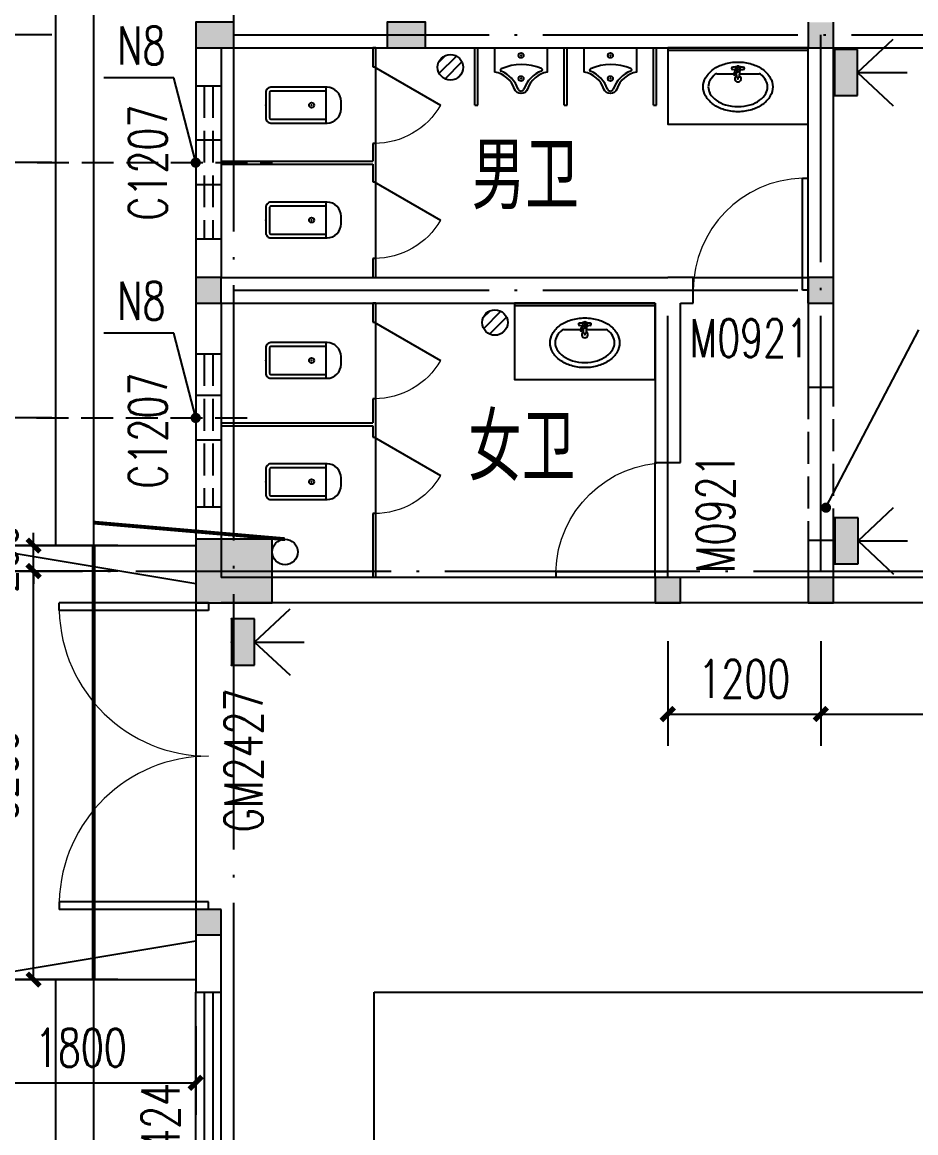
# Model space of a CAD drawing. Extents: x -93062 to 326984, y -142534 to 91021.
# Drawn here: x -35094 to -28090, y 69972 to 78672 of the extents above; entities that cross this region are included whole.
import ezdxf

# ---------------------------------------------------------------- set-up
doc = ezdxf.new("R2010")
doc.units = 0
doc.header["$LTSCALE"] = 1000
doc.header["$MEASUREMENT"] = 0
for name, pattern in [('DASH', [0.35, 0.25, -0.1]), ('DOTE', [2.42, 2, -0.2, 0.02, -0.2]), ('PHANTOM', [63.5, 31.75, -6.35, 6.35, -6.35, 6.35, -6.35])]:
    doc.linetypes.add(name, pattern=pattern)
doc.layers.get('0').update_dxf_attribs({"color": 8})
doc.layers.get('Defpoints').update_dxf_attribs({"color": 8})
for name, color, linetype in [('-人员定位', 6, 'Continuous'), ('CENTRE LINE', 8, 'DOTE'), ('COLUMN', 8, 'Continuous'), ('DIM_LEAD', 8, 'Continuous'), ('DOTE', 8, 'DOTE'), ('EQUIPMENT', 8, 'Continuous'), ('GROUND', 8, 'Continuous'), ('HOLE', 8, 'Continuous'), ('LATRINE', 8, 'Continuous'), ('LVTRY', 8, 'Continuous'), ('PUB_DIM', 8, 'Continuous'), ('PUB_HATCH', 8, 'Continuous'), ('PUB_TEXT', 8, 'Continuous'), ('STAIR', 8, 'Continuous'), ('TEXT', 8, 'Continuous'), ('WALL', 8, 'Continuous'), ('WINDOW', 8, 'Continuous'), ('WINDOW_TEXT', 8, 'Continuous')]:
    doc.layers.add(name, color=color, linetype=linetype)
doc.styles.add('_TCH_DIM', font='SIMPLEX', dxfattribs={"bigfont": 'GBCBIG'})
doc.styles.add('_TCH_DIM_T3', font='SIMPLEX', dxfattribs={"width": 0.705882, "bigfont": 'GBCBIG'})
doc.styles.add('_TCH_WINDOW', font='SIMPLEX', dxfattribs={"bigfont": 'GBCBIG'})
doc.styles.add('HZTXT', font='geditxt.shx', dxfattribs={"width": 0.8, "bigfont": 'hztxt1.shx'})
doc.dimstyles.new('_TCH_ARCH&&100', dxfattribs={"dimtxt": 297.5, "dimasz": 100, "dimexe": 250, "dimexo": 300, "dimgap": 126.25, "dimtad": 1, "dimdec": 0, "dimzin": 0, "dimdsep": 46, "dimtxsty": '_TCH_DIM_T3', "dimblk": 'ARCHTICK', "dimcen": 0.09, "dimazin": 2, "dimtfac": 1, "dimtdec": 0, "dimtix": 1, "dimtmove": 2, "dimatfit": 3, "dimfxl": 1, "dimtolj": 1, "dimtzin": 0, "dimarcsym": 0})

# ---------------------------------------------------------------- blocks, each defined once
blk = doc.blocks.new('_FZH')
blk.add_lwpolyline([(-0.5, -0.5), (0.5, -0.5), (0.5, 0.5), (-0.5, 0.5)], close=True)
at = {"layer": 'PUB_HATCH'}
blk.add_solid([(-0.5, -0.5), (0.5, -0.5), (-0.5, 0.5), (0.5, 0.5)], dxfattribs=at)
blk = doc.blocks.new('A$C78DD753C')
at = {"layer": 'COLUMN', "xscale": 600.0000000000146, "yscale": 500, "zscale": 500}
blk.add_blockref('_FZH', (0, -7000), dxfattribs=at)
blk = doc.blocks.new('A$C2CBA13EF')
at = {"layer": 'GROUND'}
blk.add_circle((400, 27650), 100, dxfattribs=at)
blk = doc.blocks.new('A$C67FE3C39')
at = {"layer": 'EQUIPMENT', "lineweight": -3}
for p, q in [((800, -5400), (800, -3000)), ((800, -3000), (6200, -3000))]:
    blk.add_line(p, q, dxfattribs=at)
blk = doc.blocks.new('_ArchTick')
at = {"color": 0, "linetype": 'ByBlock', "const_width": 0.4}
blk.add_lwpolyline([(-0.5, -0.5), (0.5, 0.5)], dxfattribs=at)
blk = doc.blocks.new('*D439')
at = {"layer": 'Defpoints', "color": 0, "transparency": 16777216}
for p in [(-35296.5, 78572.1), (-34563.3, 78572.1), (-34563.3, 77572.1)]:
    blk.add_point(p, dxfattribs=at)
at = {"layer": 'HOLE', "color": 0, "lineweight": -2, "transparency": 16777216}
for p, q in [((-34863.3, 78572.1), (-35546.5, 78572.1)), ((-35296.5, 77572.1), (-35296.5, 78572.1)), ((-34863.3, 77572.1), (-35546.5, 77572.1))]:
    blk.add_line(p, q, dxfattribs=at)
at = {"layer": 'HOLE', "color": 0, "lineweight": -2, "transparency": 16777216, "xscale": 100, "yscale": 100, "zscale": 100}
for p, rotation in [((-35296.5, 78572.1), 90), ((-35296.5, 77572.1), 270)]:
    blk.add_blockref('_ArchTick', p, dxfattribs=dict(at, rotation=rotation))
at = {"layer": 'HOLE', "color": 0, "transparency": 16777216, "insert": (-35571.5, 78072.1), "char_height": 297.5, "attachment_point": 5, "rotation": 90, "style": '_TCH_DIM_T3'}
blk.add_mtext('\\A1;1000', dxfattribs=at)
blk = doc.blocks.new('*D440')
at = {"layer": 'Defpoints', "color": 0, "transparency": 16777216}
for p in [(-35296.5, 77572.1), (-34563.3, 77572.1), (-34563.3, 75572.1)]:
    blk.add_point(p, dxfattribs=at)
at = {"layer": 'HOLE', "color": 0, "lineweight": -2, "transparency": 16777216}
for p, q in [((-34863.3, 77572.1), (-35546.5, 77572.1)), ((-35296.5, 75572.1), (-35296.5, 77572.1)), ((-34863.3, 75572.1), (-35546.5, 75572.1))]:
    blk.add_line(p, q, dxfattribs=at)
at = {"layer": 'HOLE', "color": 0, "lineweight": -2, "transparency": 16777216, "xscale": 100, "yscale": 100, "zscale": 100}
for p, rotation in [((-35296.5, 77572.1), 90), ((-35296.5, 75572.1), 270)]:
    blk.add_blockref('_ArchTick', p, dxfattribs=dict(at, rotation=rotation))
at = {"layer": 'HOLE', "color": 0, "transparency": 16777216, "insert": (-35571.5, 76572.1), "char_height": 297.5, "attachment_point": 5, "rotation": 90, "style": '_TCH_DIM_T3'}
blk.add_mtext('\\A1;2000', dxfattribs=at)
blk = doc.blocks.new('*D1351')
at = {"layer": 'Defpoints', "color": 0, "transparency": 16777216}
for p in [(-35534.3, 71106.5), (-33734.3, 71106.5), (-33734.3, 70363)]:
    blk.add_point(p, dxfattribs=at)
at = {"layer": 'PUB_DIM', "color": 0, "lineweight": -2, "transparency": 16777216}
for p, q in [((-35534.3, 70806.5), (-35534.3, 70113)), ((-33734.3, 70806.5), (-33734.3, 70113)), ((-35534.3, 70363), (-33734.3, 70363))]:
    blk.add_line(p, q, dxfattribs=at)
at = {"layer": 'PUB_DIM', "color": 0, "lineweight": -2, "transparency": 16777216, "xscale": 100, "yscale": 100, "zscale": 100, "rotation": 180}
blk.add_blockref('_ArchTick', (-35534.3, 70363), dxfattribs=at)
at = {"layer": 'PUB_DIM', "color": 0, "lineweight": -2, "transparency": 16777216, "xscale": 100, "yscale": 100, "zscale": 100}
blk.add_blockref('_ArchTick', (-33734.3, 70363), dxfattribs=at)
at = {"layer": 'PUB_DIM', "color": 0, "transparency": 16777216, "insert": (-34634.3, 70638), "char_height": 297.5, "attachment_point": 5, "style": '_TCH_DIM_T3'}
blk.add_mtext('\\A1;1800', dxfattribs=at)
blk = doc.blocks.new('*D1352')
at = {"layer": 'Defpoints', "color": 0, "transparency": 16777216}
for p in [(-35005, 74372.1), (-34044.5, 74372.1), (-34044.5, 71172.1)]:
    blk.add_point(p, dxfattribs=at)
at = {"layer": 'PUB_DIM', "color": 0, "lineweight": -2, "transparency": 16777216}
for p, q in [((-34344.5, 74372.1), (-35255, 74372.1)), ((-35005, 71172.1), (-35005, 74372.1)), ((-34344.5, 71172.1), (-35255, 71172.1))]:
    blk.add_line(p, q, dxfattribs=at)
at = {"layer": 'PUB_DIM', "color": 0, "lineweight": -2, "transparency": 16777216, "xscale": 100, "yscale": 100, "zscale": 100}
for p, rotation in [((-35005, 74372.1), 90), ((-35005, 71172.1), 270)]:
    blk.add_blockref('_ArchTick', p, dxfattribs=dict(at, rotation=rotation))
at = {"layer": 'PUB_DIM', "color": 0, "transparency": 16777216, "insert": (-35280, 72772.1), "char_height": 297.5, "attachment_point": 5, "rotation": 90, "style": '_TCH_DIM_T3'}
blk.add_mtext('\\A1;3200', dxfattribs=at)
blk = doc.blocks.new('*D1353')
at = {"layer": 'Defpoints', "color": 0, "transparency": 16777216}
for p in [(-35005, 74572.1), (-34044.5, 74572.1), (-34044.5, 74372.1)]:
    blk.add_point(p, dxfattribs=at)
at = {"layer": 'PUB_DIM', "color": 0, "lineweight": -2, "transparency": 16777216}
for p, q in [((-35005, 74572.1), (-35005, 74672.1)), ((-34344.5, 74572.1), (-35255, 74572.1)), ((-35005, 74372.1), (-35005, 74572.1)), ((-34344.5, 74372.1), (-35255, 74372.1)), ((-35005, 74372.1), (-35005, 74272.1))]:
    blk.add_line(p, q, dxfattribs=at)
at = {"layer": 'PUB_DIM', "color": 0, "lineweight": -2, "transparency": 16777216, "xscale": 100, "yscale": 100, "zscale": 100}
for p, rotation in [((-35005, 74572.1), 270), ((-35005, 74372.1), 90)]:
    blk.add_blockref('_ArchTick', p, dxfattribs=dict(at, rotation=rotation))
at = {"layer": 'PUB_DIM', "color": 0, "transparency": 16777216, "insert": (-35280, 74472.1), "char_height": 297.5, "attachment_point": 5, "rotation": 90, "style": '_TCH_DIM_T3'}
blk.add_mtext('\\A1;200', dxfattribs=at)
blk = doc.blocks.new('*D1532')
at = {"layer": 'Defpoints', "color": 0, "transparency": 16777216}
for p in [(-30034.3, 74122.1), (-28834.3, 74122.1), (-28834.3, 73252.3)]:
    blk.add_point(p, dxfattribs=at)
at = {"layer": 'PUB_DIM', "color": 0, "lineweight": -2, "transparency": 16777216}
for p, q in [((-30034.3, 73822.1), (-30034.3, 73002.3)), ((-28834.3, 73822.1), (-28834.3, 73002.3)), ((-30034.3, 73252.3), (-28834.3, 73252.3))]:
    blk.add_line(p, q, dxfattribs=at)
at = {"layer": 'PUB_DIM', "color": 0, "lineweight": -2, "transparency": 16777216, "xscale": 100, "yscale": 100, "zscale": 100, "rotation": 180}
blk.add_blockref('_ArchTick', (-30034.3, 73252.3), dxfattribs=at)
at = {"layer": 'PUB_DIM', "color": 0, "lineweight": -2, "transparency": 16777216, "xscale": 100, "yscale": 100, "zscale": 100}
blk.add_blockref('_ArchTick', (-28834.3, 73252.3), dxfattribs=at)
at = {"layer": 'PUB_DIM', "color": 0, "transparency": 16777216, "insert": (-29434.3, 73527.3), "char_height": 297.5, "attachment_point": 5, "style": '_TCH_DIM_T3'}
blk.add_mtext('\\A1;1200', dxfattribs=at)
blk = doc.blocks.new('*D1533')
at = {"layer": 'Defpoints', "color": 0, "transparency": 16777216}
for p in [(-28834.3, 74122.1), (-26334.3, 74122.1), (-26334.3, 73252.3)]:
    blk.add_point(p, dxfattribs=at)
at = {"layer": 'PUB_DIM', "color": 0, "lineweight": -2, "transparency": 16777216}
for p, q in [((-28834.3, 73822.1), (-28834.3, 73002.3)), ((-26334.3, 73822.1), (-26334.3, 73002.3)), ((-28834.3, 73252.3), (-26334.3, 73252.3))]:
    blk.add_line(p, q, dxfattribs=at)
at = {"layer": 'PUB_DIM', "color": 0, "lineweight": -2, "transparency": 16777216, "xscale": 100, "yscale": 100, "zscale": 100, "rotation": 180}
blk.add_blockref('_ArchTick', (-28834.3, 73252.3), dxfattribs=at)
at = {"layer": 'PUB_DIM', "color": 0, "lineweight": -2, "transparency": 16777216, "xscale": 100, "yscale": 100, "zscale": 100}
blk.add_blockref('_ArchTick', (-26334.3, 73252.3), dxfattribs=at)
at = {"layer": 'PUB_DIM', "color": 0, "transparency": 16777216, "insert": (-27584.3, 73527.3), "char_height": 297.5, "attachment_point": 5, "style": '_TCH_DIM_T3'}
blk.add_mtext('\\A1;2500', dxfattribs=at)
blk = doc.blocks.new('$DorLib2D$00000001')
for p, q in [((0.45, 0.975), (0.5, 0.975)), ((0.45, 0), (0.45, 0.975)), ((0.5, 0), (0.5, 0.975)), ((0.5, 0), (0.45, 0))]:
    blk.add_line(p, q)
at = {"lineweight": 13}
blk.add_arc((0.475, 0), 0.975, 91.46928, 180, dxfattribs=at)
blk = doc.blocks.new('$lvtry$00000222')
at = {"color": 0, "elevation": 0}
blk.add_lwpolyline([(-205, -190.7), (-205, 0), (205, 0), (205, -190.7, 0.268068), (50.8, -323.5, -0.317765), (0, -359.6, -0.317765), (-50.8, -323.5, 0.268068)], format="xyb", close=True, dxfattribs=at)
at = {"color": 0}
for centre in [(0, -60.4, 0), (0, -241.6, 0)]:
    blk.add_circle(centre, 20, dxfattribs=at)
for centre, radius, start, end in [((-152.2, -175, 0), 10, 114.10839, 248.1394), ((5.1, -526.4, 0), 395, 66.66751, 114.10839), ((157.6, -172.9, 0), 10, 290.49411, 66.66751), ((-242.8, -400.9, 0), 233.4, 19.26394, 68.1394), ((242.8, -400.9, 0), 233.4, 110.49411, 160.73606), ((0.2, -316, 0), 24, 199.26394, 269.49984), ((-0.2, -316, 0), 24, 270.50016, 340.73606)]:
    blk.add_arc(centre, radius, start, end, dxfattribs=at)
for p in [(0, -60.4, 0), (0, -241.6, 0)]:
    blk.add_point(p, dxfattribs=at)
blk = doc.blocks.new('$lvtry$00000195')
at = {"color": 0}
for p, q in [((-16.7, -58.3), (-16.7, -48.5)), ((16.7, -58.3), (16.7, -48.5)), ((-165.2, -91.4), (-34.4, -91.4)), ((-16.2, -91.4), (-11, -91.4)), ((11, -91.4), (165.2, -91.4))]:
    blk.add_line(p, q, dxfattribs=at)
blk.add_lwpolyline([(272.6, -194.7, -0.132138), (253.6, -265.6, -0.106661), (192.8, -332.4, -0.083339), (107.9, -373.9, -0.072039), (0, -389.5, -0.072039), (-107.9, -373.9, -0.083339), (-192.8, -332.4, -0.106661), (-253.6, -265.6, -0.132138), (-272.6, -194.7, -0.132138), (-253.6, -123.9, -0.106661), (-192.8, -57, -0.083339), (-107.9, -15.6, -0.072039), (0, 0, -0.072039), (107.9, -15.6, -0.083339), (192.8, -57, -0.106661), (253.6, -123.9, -0.132138)], format="xyb", close=True, dxfattribs=at)
blk.add_circle((0, -58.3), 16.7, dxfattribs=at)
for centre, radius, start, end in [((-40.2, -49.1), 10.1, 106.60956, 258.16482), ((-64.3, 218.4), 258.7, 274.70692, 282.37316), ((-74.6, -228.5), 172.6, 71.36005, 79.18732), ((-171, 3.5), 166.2, 324.84107, 338.13372), ((-171, 3.5), 169.7, 324.84107, 331.35233), ((100.4, -209.9), 169.7, 132.31406, 138.82532), ((100.4, -209.9), 166.2, 125.53268, 138.82532), ((-12.3, -73.9), 10.6, 201.89238, 261.77402), ((0, -48.5), 16.7, 0, 180), ((-381.1, -130.7), 372.2, 2.39824, 6.76269), ((64.3, 218.4), 258.7, 257.62684, 265.29308), ((381.1, -130.7), 372.2, 170.10083, 177.60176), ((74.6, -228.5), 172.6, 100.81268, 110.41907), ((40.2, -49.1), 10.1, 281.83518, 73.39044), ((-131.4, -194.7), 101.2, 149.8906, 180), ((-68.3, -231.3), 174.2, 128.92569, 149.8906), ((-165.2, -111.4), 20, 90, 128.92569), ((-28.9, -95.1), 6.77, 155.34398, 308.32242), ((-28.9, -95.1), 3.37, 155.34398, 308.32242), ((0, -130.7), 25, 112.516, 67.484), ((0, -111.5), 9.9, 201.78369, 338.21631), ((165.2, -111.4), 20, 51.07431, 90), ((165.2, -111.4), 20, 51.07431, 90), ((68.3, -231.3), 174.2, 30.1094, 51.07431), ((131.4, -194.7), 101.2, 0, 30.1094), ((-131.4, -194.7), 101.2, 180, 210.1094), ((-68.3, -158.1), 174.2, 210.1094, 234.46232), ((68.3, -158.1), 174.2, 305.53768, 329.8906), ((131.4, -194.7), 101.2, 329.8906, 0), ((-27, -100.3), 245.2, 234.46232, 253.51826), ((0, -9.1), 340.4, 253.51826, 270), ((0, -9.1), 340.4, 270, 286.48174), ((27, -100.3), 245.2, 286.48174, 305.53768)]:
    blk.add_arc(centre, radius, start, end, dxfattribs=at)
for p in [(0, -58.3), (0, -130.7)]:
    blk.add_point(p, dxfattribs=at)
blk = doc.blocks.new('$DorLib2D$00000002')
for p, q in [((-0.5, 0), (-0.5, 0.4875)), ((-0.475, 0.4875), (-0.5, 0.4875)), ((-0.475, 0), (-0.475, 0.4875)), ((0.475, 0), (0.475, 0.4875)), ((0.475, 0.4875), (0.5, 0.4875)), ((0.5, 0), (0.5, 0.4875)), ((-0.5, 0), (-0.475, 0)), ((0.5, 0), (0.475, 0))]:
    blk.add_line(p, q)
at = {"lineweight": 13}
for centre, start, end in [((-0.4875, 0), 0, 88.5307), ((0.4875, 0), 91.4693, 180)]:
    blk.add_arc(centre, 0.4875, start, end, dxfattribs=at)
blk = doc.blocks.new('$lvtry$00000200')
at = {"color": 0}
for p, q in [((-109.8, -40, 0), (-109.8, -469.7, 0)), ((99.8, -30, 0), (-99.8, -30, 0)), ((109.8, -469.7, 0), (109.8, -40, 0))]:
    blk.add_line(p, q, dxfattribs=at)
at = {"color": 0, "elevation": 0}
blk.add_lwpolyline([(99.8, 0), (-99.8, 0, 0.414214), (-139.8, -40), (-139.8, -479.7, 0.414214), (-29.8, -589.7), (29.8, -589.7, 0.414214), (139.8, -479.7), (139.8, -40, 0.414214)], format="xyb", close=True, dxfattribs=at)
blk.add_lwpolyline([(139.8, -469.7), (-139.8, -469.7)], dxfattribs=at)
at = {"color": 0}
blk.add_circle((0, -358.6, 0), 20, dxfattribs=at)
for centre, start, end in [((-99.8, -40, 0), 90, 180), ((99.8, -40, 0), 0, 90)]:
    blk.add_arc(centre, 10, start, end, dxfattribs=at)
for p in [(0, 0), (0, -358.6, 0)]:
    blk.add_point(p, dxfattribs=at)
blk = doc.blocks.new('$TCHSYS$APDOOR2D')
blk.add_line((0.5, 0), (0, 0.866))
at = {"lineweight": 13}
blk.add_arc((0.5, 0), 1, 120, 180, dxfattribs=at)
blk = doc.blocks.new('$TCHSYS$WIN2D')
for p, q in [((-0.5, 0.5), (0.5, 0.5)), ((0.5, 0.1667), (-0.5, 0.1667)), ((0.5, -0.1667), (-0.5, -0.1667)), ((-0.5, -0.5), (0.5, -0.5))]:
    blk.add_line(p, q)
blk = doc.blocks.new('定位基站')
at = {"layer": '-人员定位', "ltscale": 0.01}
h = blk.add_hatch(color=256, dxfattribs=at)
h.dxf.hatch_style = 1
h.paths.add_polyline_path([(406524, 477798), (406524, 477617.1), (406162.1, 477617.1), (406162.1, 477798)])
at = {"layer": '-人员定位', "color": 6}
for p, q in [((406343, 477798), (406343, 478186.1)), ((406343, 477798), (406082.2, 478076.6)), ((406343, 477798), (406603.9, 478076.6)), ((406343, 477995.5), (406343, 477995.5)), ((406162.1, 477798), (406524, 477798)), ((406162.1, 477617.1), (406162.1, 477798)), ((406524, 477798), (406524, 477617.1)), ((406524, 477617.1), (406162.1, 477617.1))]:
    blk.add_line(p, q, dxfattribs=at)
for p in [(406343, 477798), (406162.1, 477617.1), (406343, 477617.1), (406524, 477617.1)]:
    blk.add_point(p, dxfattribs=at)

msp = doc.modelspace()

# ---------------------------------------------------------------- hatches: boundary and pattern name
at = {"layer": 'LVTRY'}
h = msp.add_hatch(dxfattribs=at)
h.set_pattern_fill('ANSI31', color=256, scale=40)
h.set_pattern_definition([(45, (0, 0), (-44.90128, 44.90128), [])])
edge = h.paths.add_edge_path()
edge.add_arc((-31738, 78319), 100, 0, 360)
h = msp.add_hatch(dxfattribs=at)
h.set_pattern_fill('ANSI31', color=256, scale=40)
h.set_pattern_definition([(45, (349, -1999.5), (-44.90128, 44.90128), [])])
edge = h.paths.add_edge_path()
edge.add_arc((-31389, 76319.5), 100, 0, 360)
at = {"layer": 'PUB_HATCH'}
for points in [[(-28734.3, 78672.1), (-28934.3, 78672.1), (-28934.3, 78472.1), (-28734.3, 78472.1)], [(-33534.3, 76672.1), (-33734.3, 76672.1), (-33734.3, 76472.1), (-33534.3, 76472.1)], [(-28934.3, 76672.1), (-28934.3, 76472.1), (-28734.3, 76472.1), (-28734.3, 76672.1)], [(-29934.3, 74122.1), (-29934.3, 74322.1), (-30134.3, 74322.1), (-30134.3, 74122.1)], [(-28734.3, 74122.1), (-28734.3, 74322.1), (-28934.3, 74322.1), (-28934.3, 74122.1)], [(-33534.3, 71522.1), (-33534.3, 71722.1), (-33734.3, 71722.1), (-33734.3, 71522.1)]]:
    msp.add_hatch(color=256, dxfattribs=at).paths.add_polyline_path(points)

# ---------------------------------------------------------------- linework, layer by layer
at = {"layer": 'CENTRE LINE'}
for p, q in [((-33434.3, 78572.1), (-26334.3, 78572.1)), ((-33434.3, 76572.1), (-28834.3, 76572.1))]:
    msp.add_line(p, q, dxfattribs=at)
for points in [[(-28834.3, 74372.1), (-28834.3, 78572.1)], [(-30034.3, 74372.1), (-30034.3, 76572.1)]]:
    msp.add_lwpolyline(points, dxfattribs=at)
at = {"layer": 'COLUMN'}
for p, q in [((-28934.3, 78672.1), (-28934.3, 78472.1)), ((-28734.3, 78472.1), (-28734.3, 78672.1)), ((-28934.3, 78472.1), (-28734.3, 78472.1)), ((-33534.3, 76672.1), (-33734.3, 76672.1)), ((-33734.3, 76672.1), (-33734.3, 76472.1)), ((-33534.3, 76472.1), (-33534.3, 76672.1)), ((-28934.3, 76672.1), (-28934.3, 76472.1)), ((-28734.3, 76672.1), (-28934.3, 76672.1)), ((-28734.3, 76472.1), (-28734.3, 76672.1)), ((-33734.3, 76472.1), (-33534.3, 76472.1)), ((-28934.3, 76472.1), (-28734.3, 76472.1)), ((-29934.3, 74322.1), (-30134.3, 74322.1)), ((-30134.3, 74322.1), (-30134.3, 74122.1)), ((-29934.3, 74122.1), (-29934.3, 74322.1)), ((-28734.3, 74322.1), (-28934.3, 74322.1)), ((-28934.3, 74322.1), (-28934.3, 74122.1)), ((-28734.3, 74122.1), (-28734.3, 74322.1)), ((-30134.3, 74122.1), (-29934.3, 74122.1)), ((-28934.3, 74122.1), (-28734.3, 74122.1)), ((-33534.3, 71722.1), (-33734.3, 71722.1)), ((-33734.3, 71722.1), (-33734.3, 71522.1)), ((-33534.3, 71522.1), (-33534.3, 71722.1)), ((-33734.3, 71522.1), (-33534.3, 71522.1))]:
    msp.add_line(p, q, dxfattribs=at)
at = {"layer": 'DIM_LEAD'}
msp.add_line((-28794.3, 74869.1), (-28066.1, 76261.9), dxfattribs=at)
at = {"layer": 'DIM_LEAD', "const_width": 40}
msp.add_lwpolyline([(-28803.6, 74851.4, 1), (-28785, 74886.8, 1)], format="xyb", close=True, dxfattribs=at)
at = {"layer": 'DOTE'}
msp.add_line((-36622.7, 74372.1), (-7716.7, 74372.1), dxfattribs=at)
msp.add_lwpolyline([(-33434.3, 21372.1), (-33434.3, 83205.2)], dxfattribs=at)
at = {"layer": 'GROUND'}
for p, q in [((-34534.3, 82422.1), (-34534.3, 74572.1)), ((-34534.3, 71172.1), (-34534.3, 63572.1))]:
    msp.add_line(p, q, dxfattribs=at)
for points in [[(-34834.3, 81822.4), (-34834.3, 74572.1)], [(-34834.3, 71172.1), (-34834.3, 63572.1)]]:
    msp.add_lwpolyline(points, dxfattribs=at)
at = {"layer": 'GROUND', "linetype": 'DASH', "const_width": 30}
msp.add_lwpolyline([(-33034.3, 74622.1), (-34534.3, 74752)], dxfattribs=at)
at = {"layer": 'GROUND', "color": 251, "linetype": 'PHANTOM', "ltscale": 0.01, "const_width": 30}
msp.add_lwpolyline([(-34534.3, 74572.1), (-34534.3, 71172.1)], dxfattribs=at)
at = {"layer": 'HOLE'}
for p, q in [((-33906.5, 78235.5), (-34454, 78235.5)), ((-33734.3, 77572.1), (-33906.5, 78235.5)), ((-33534.3, 77747.1), (-33734.3, 77747.1)), ((-33534.3, 77397.1), (-33734.3, 77397.1)), ((-33906.5, 76235.5), (-34454, 76235.5)), ((-33734.3, 75572.1), (-33906.5, 76235.5)), ((-33534.3, 75747.1), (-33734.3, 75747.1)), ((-33534.3, 75397.1), (-33734.3, 75397.1))]:
    msp.add_line(p, q, dxfattribs=at)
at = {"layer": 'HOLE', "linetype": 'DASH'}
for p, q in [((-34978, 77572.1), (-33132.5, 77572.1)), ((-34982, 75572.1), (-33266.5, 75572.1))]:
    msp.add_line(p, q, dxfattribs=at)
at = {"layer": 'HOLE', "const_width": 40}
for points in [[(-33729.2, 77552.7, 1), (-33739.3, 77591.4, 1)], [(-33729.2, 75552.7, 1), (-33739.3, 75591.4, 1)]]:
    msp.add_lwpolyline(points, format="xyb", close=True, dxfattribs=at)
at = {"layer": 'LATRINE'}
for p, q in [((-32346.8, 78472.1), (-32346.8, 78322.1)), ((-32321.8, 78472.1), (-32346.8, 78472.1)), ((-32321.8, 78322.1), (-32321.8, 78472.1)), ((-31546.8, 78022.1), (-31546.8, 78472.1)), ((-31546.8, 78472.1), (-31521.8, 78472.1)), ((-31521.8, 78022.1), (-31521.8, 78472.1)), ((-30846.8, 78022.1), (-30846.8, 78472.1)), ((-30846.8, 78472.1), (-30821.8, 78472.1)), ((-30821.8, 78022.1), (-30821.8, 78472.1)), ((-30146.8, 78022.1), (-30146.8, 78472.1)), ((-30146.8, 78472.1), (-30121.8, 78472.1)), ((-30121.8, 78022.1), (-30121.8, 78472.1)), ((-32346.8, 78322.1), (-32321.8, 78322.1)), ((-32321.8, 77722.1, 400), (-32321.8, 78322.1, 400)), ((-31546.8, 78022.1), (-31521.8, 78022.1)), ((-30846.8, 78022.1), (-30821.8, 78022.1)), ((-30146.8, 78022.1), (-30121.8, 78022.1)), ((-32321.8, 77722.1), (-32346.8, 77722.1)), ((-32346.8, 77722.1), (-32346.8, 77584.6)), ((-32321.8, 77572.1), (-32321.8, 77722.1)), ((-33534.3, 77584.6), (-32346.8, 77584.6)), ((-33534.3, 77584.6), (-33534.3, 77559.6)), ((-33534.3, 77559.6), (-32346.8, 77559.6)), ((-32346.8, 77559.6), (-32346.8, 77422.1)), ((-32321.8, 77422.1), (-32321.8, 77572.1)), ((-32346.8, 77422.1), (-32321.8, 77422.1)), ((-32321.8, 76822.1, 400), (-32321.8, 77422.1, 400)), ((-32321.8, 76822.1), (-32346.8, 76822.1)), ((-32346.8, 76822.1), (-32346.8, 76672.1)), ((-32321.8, 76672.1), (-32321.8, 76822.1)), ((-32346.8, 76672.1), (-32321.8, 76672.1)), ((-32346.8, 76472.1), (-32346.8, 76322.1)), ((-32321.8, 76472.1), (-32346.8, 76472.1)), ((-32321.8, 76322.1), (-32321.8, 76472.1)), ((-32346.8, 76322.1), (-32321.8, 76322.1)), ((-32321.8, 75722.1, 400), (-32321.8, 76322.1, 400)), ((-32321.8, 75722.1), (-32346.8, 75722.1)), ((-32346.8, 75722.1), (-32346.8, 75534.6)), ((-32321.8, 75522.1), (-32321.8, 75722.1)), ((-33534.3, 75534.6), (-32346.8, 75534.6)), ((-33534.3, 75534.6), (-33534.3, 75509.6)), ((-32321.8, 75422.1), (-32321.8, 75522.1)), ((-33534.3, 75509.6), (-32346.8, 75509.6)), ((-32346.8, 75509.6), (-32346.8, 75422.1)), ((-32346.8, 75422.1), (-32321.8, 75422.1)), ((-32321.8, 74822.1, 400), (-32321.8, 75422.1, 400)), ((-32321.8, 74822.1), (-32346.8, 74822.1)), ((-32346.8, 74822.1), (-32346.8, 74322.1)), ((-32321.8, 74322.1), (-32321.8, 74822.1))]:
    msp.add_line(p, q, dxfattribs=at)
at = {"layer": 'LVTRY'}
for p, q in [((-30034.3, 78452.1), (-28934.3, 78452.1)), ((-31234.3, 76452.1), (-30134.3, 76452.1))]:
    msp.add_line(p, q, dxfattribs=at)
for points in [[(-28934.3, 78472.1), (-30034.3, 78472.1), (-30034.3, 77872.1), (-28934.3, 77872.1)], [(-30134.3, 76472.1), (-31234.3, 76472.1), (-31234.3, 75872.1), (-30134.3, 75872.1)]]:
    msp.add_lwpolyline(points, close=True, dxfattribs=at)
for centre in [(-31738, 78319), (-31389, 76319.5)]:
    msp.add_circle(centre, 100, dxfattribs=at)
at = {"layer": 'STAIR'}
for p, q in [((-35534.3, 74572.1), (-33734.3, 74572.1)), ((-33734.3, 74272.1), (-35534.3, 74572.1)), ((-33734.3, 74572.1), (-33734.3, 71172.1)), ((-33734.3, 71472.1), (-35534.3, 71172.1)), ((-35534.3, 71172.1), (-33734.3, 71172.1))]:
    msp.add_line(p, q, dxfattribs=at)
at = {"layer": 'WALL'}
for p, q in [((-33734.3, 78472.1), (-33734.3, 76572.1)), ((-33534.3, 78472.1), (-33534.3, 76672.1)), ((-33434.3, 78472.1), (-32234.3, 78472.1)), ((-31934.3, 78472.1), (-28934.3, 78472.1)), ((-28934.3, 76672.1), (-28934.3, 78472.1)), ((-28734.3, 76572.1), (-28734.3, 78472.1)), ((-28734.3, 78472.1), (-27484.3, 78472.1)), ((-33534.3, 76672.1), (-30034.3, 76672.1)), ((-29834.3, 76672.1), (-30034.3, 76672.1)), ((-29834.3, 76472.1), (-29834.3, 76672.1)), ((-28934.3, 76472.1), (-28934.3, 76672.1)), ((-33734.3, 76572.1), (-33734.3, 74222.1)), ((-28734.3, 75812.1), (-28734.3, 76572.1)), ((-33534.3, 76472.1), (-30134.3, 76472.1)), ((-33534.3, 76472.1), (-33534.3, 74322.1)), ((-30134.3, 76472.1), (-30134.3, 75222.1)), ((-29934.3, 76472.1), (-29834.3, 76472.1)), ((-29934.3, 75222.1), (-29934.3, 76472.1)), ((-28934.3, 76472.1), (-28934.3, 75812.1)), ((-28934.3, 75812.1), (-28734.3, 75812.1)), ((-30134.3, 75222.1), (-29934.3, 75222.1)), ((-28734.3, 74612.1), (-28934.3, 74612.1)), ((-28934.3, 74612.1), (-28934.3, 74322.1)), ((-28734.3, 74322.1), (-28734.3, 74612.1)), ((-32334.3, 74322.1), (-33534.3, 74322.1)), ((-30134.3, 74322.1), (-32334.3, 74322.1)), ((-29934.3, 74322.1), (-30134.3, 74322.1)), ((-28934.3, 74322.1), (-29934.3, 74322.1)), ((-22884.3, 74322.1), (-28734.3, 74322.1)), ((-33734.3, 74222.1), (-33734.3, 74122.1)), ((-33734.3, 74122.1), (-33534.3, 74122.1)), ((-32334.3, 74122.1), (-33534.3, 74122.1)), ((-30034.3, 74122.1), (-32334.3, 74122.1)), ((-28834.3, 74122.1), (-30034.3, 74122.1)), ((-22984.3, 74122.1), (-28834.3, 74122.1)), ((-33734.3, 71722.1), (-33734.3, 71072.1)), ((-33534.3, 71722.1), (-33734.3, 71722.1)), ((-33534.3, 71072.1), (-33534.3, 71722.1)), ((-33734.3, 71072.1), (-33534.3, 71072.1))]:
    msp.add_line(p, q, dxfattribs=at)
at = {"layer": 'WINDOW', "linetype": 'DASH'}
for p, q in [((-33534.3, 78172.1, 800), (-33734.3, 78172.1, 800)), ((-33667.6, 78172.1, 800), (-33667.6, 76972.1, 800)), ((-33600.9, 78172.1, 800), (-33600.9, 76972.1, 800)), ((-33534.3, 76972.1, 800), (-33734.3, 76972.1, 800)), ((-33534.3, 76072.1, 800), (-33734.3, 76072.1, 800)), ((-33667.6, 76072.1, 800), (-33667.6, 74872.1, 800)), ((-33600.9, 76072.1, 800), (-33600.9, 74872.1, 800)), ((-28934.3, 75812.1), (-28934.3, 74612.1)), ((-28734.3, 74612.1), (-28734.3, 75812.1)), ((-33534.3, 74872.1, 800), (-33734.3, 74872.1, 800))]:
    msp.add_line(p, q, dxfattribs=at)
at = {"layer": 'WINDOW'}
for p, q in [((-29834.3, 76672.1), (-28934.3, 76672.1)), ((-30134.3, 74322.1), (-30134.3, 75222.1)), ((-33734.3, 74122.1), (-33734.3, 71722.1))]:
    msp.add_line(p, q, dxfattribs=at)

# ---------------------------------------------------------------- block references
at = {"layer": '-人员定位', "xscale": -1, "rotation": 270}
for p in [(-506344.1, -328064.6), (-506341.1, -331733.6), (-511070.6, -332526.6)]:
    msp.add_blockref('定位基站', p, dxfattribs=at)
at = {"layer": 'COLUMN'}
msp.add_blockref('A$C78DD753C', (-33434.3, 81372.1), dxfattribs=at)
at = {"layer": 'COLUMN', "xscale": 300.000000000502, "yscale": 200.0000000000146, "zscale": 200.0000000000146, "rotation": 359.9999999999972}
for p in [(-33584.3, 78572.1), (-32084.3, 78572.1)]:
    msp.add_blockref('_FZH', p, dxfattribs=at)
at = {"layer": 'EQUIPMENT'}
msp.add_blockref('A$C67FE3C39', (-33134.3, 74072.1), dxfattribs=at)
at = {"layer": 'GROUND'}
msp.add_blockref('A$C2CBA13EF', (-33434.3, 46872.1), dxfattribs=at)
at = {"layer": 'LATRINE', "xscale": 600, "yscale": -600, "zscale": 25, "rotation": 90}
for p in [(-32334.3, 78022.1), (-32334.3, 77122.1), (-32334.3, 76022.1), (-32334.3, 75122.1)]:
    msp.add_blockref('$TCHSYS$APDOOR2D', p, dxfattribs=at)
at = {"layer": 'LVTRY'}
for name, p in [('$lvtry$00000222', (-31184.3, 78472.1)), ('$lvtry$00000222', (-30484.3, 78472.1)), ('$lvtry$00000195', (-29484.3, 78360)), ('$lvtry$00000195', (-30684.3, 76355.5))]:
    msp.add_blockref(name, p, dxfattribs=at)
at = {"layer": 'LVTRY', "rotation": 90}
for p in [(-33184.7, 78022.1), (-33184.7, 77122.1), (-33184.7, 76022.1), (-33184.7, 75072.3)]:
    msp.add_blockref('$lvtry$00000200', p, dxfattribs=at)
at = {"layer": 'WINDOW'}
ref = msp.add_blockref('$DorLib2D$00000001', (-29384.3, 76572.1), dxfattribs=dict(at, xscale=900, yscale=900, zscale=900))
ref.add_attrib('A', 'M0921', (-29862.5, 76048.3), dxfattribs={"layer": 'WINDOW_TEXT', "height": 297.5, "style": '_TCH_WINDOW', "width": 0.705882})
ref = msp.add_blockref('$DorLib2D$00000001', (-30034.3, 74772.1), dxfattribs=dict(at, xscale=-900, yscale=900, zscale=-900, rotation=90.00000000000603))
ref.add_attrib('A', 'M0921', (-29510.5, 74356.5), dxfattribs={"layer": 'WINDOW_TEXT', "height": 297.5, "rotation": 90, "style": '_TCH_WINDOW', "width": 0.705882})
ref = msp.add_blockref('$DorLib2D$00000002', (-33634.3, 72922.1), dxfattribs=dict(at, xscale=-2400, yscale=-2400, zscale=-2400, rotation=270))
ref.add_attrib('A', 'GM2427', (-33210.5, 72327.1), dxfattribs={"layer": 'WINDOW_TEXT', "height": 297.5, "rotation": 90, "style": '_TCH_WINDOW', "width": 0.705882})
ref = msp.add_blockref('$TCHSYS$WIN2D', (-33634.3, 69872.1), dxfattribs=dict(at, xscale=-2400, yscale=200, zscale=-2400, rotation=270))
ref.add_attrib('A', 'BY2424', (-33860.5, 69292.1), dxfattribs={"layer": 'WINDOW_TEXT', "height": 297.5, "rotation": 90, "style": '_TCH_WINDOW', "width": 0.705882})

# ---------------------------------------------------------------- texts
at = {"layer": 'PUB_TEXT', "style": '_TCH_DIM', "width": 0.705882}
for p in [(-34349, 78340.5), (-34349, 76340.5)]:
    msp.add_text('N8', height=297.5, dxfattribs=at).set_placement(p)
at = {"layer": 'TEXT', "style": 'HZTXT', "width": 0.8}
for s, p in [('男卫', (-31571.2, 77206.1)), ('女卫', (-31598.2, 75077.1))]:
    msp.add_text(s, height=525, dxfattribs=at).set_placement(p)
at = {"layer": 'WINDOW_TEXT', "style": '_TCH_WINDOW', "width": 0.705882}
for p in [(-33960.5, 77117.1), (-33960.5, 75017.1)]:
    msp.add_text('C1207', height=297.5, rotation=90, dxfattribs=at).set_placement(p)

# ---------------------------------------------------------------- dimensions: what is measured, and where the dimension line sits
at = {"layer": 'HOLE'}
for p1, p2, picture, middle in [((-34563.3, 77572.1), (-34563.3, 78572.1), '*D439', (-35571.5, 78072.1)), ((-34563.3, 75572.1), (-34563.3, 77572.1), '*D440', (-35571.5, 76572.1))]:
    dim = msp.add_aligned_dim(p1=p1, p2=p2, distance=733.2, dimstyle='_TCH_ARCH&&100', dxfattribs=at)
    dim.commit()
    dim.dimension.update_dxf_attribs({"geometry": picture, "text_midpoint": middle})
at = {"layer": 'PUB_DIM'}
for p1, p2, distance, picture, middle in [((-34044.5, 74372.1), (-34044.5, 74572.1), 960.5, '*D1353', (-35280, 74472.1)), ((-34044.5, 71172.1), (-34044.5, 74372.1), 960.5, '*D1352', (-35280, 72772.1)), ((-30034.3, 74122.1), (-28834.3, 74122.1), -869.7, '*D1532', (-29434.3, 73527.3)), ((-28834.3, 74122.1), (-26334.3, 74122.1), -869.7, '*D1533', (-27584.3, 73527.3)), ((-35534.3, 71106.5), (-33734.3, 71106.5), -743.5, '*D1351', (-34634.3, 70638))]:
    dim = msp.add_aligned_dim(p1=p1, p2=p2, distance=distance, dimstyle='_TCH_ARCH&&100', dxfattribs=at)
    dim.commit()
    dim.dimension.update_dxf_attribs({"geometry": picture, "text_midpoint": middle})

doc.saveas('drawing.dxf')
